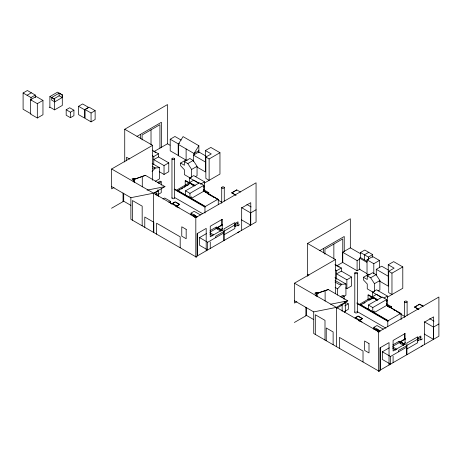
<?xml version="1.0" encoding="UTF-8"?>
<svg xmlns="http://www.w3.org/2000/svg" width="462" height="462" viewBox="0 0 462 462"><rect width="100%" height="100%" fill="white"/><g stroke="black" fill="none" stroke-linecap="round" stroke-linejoin="round"><path stroke-width="0.69" d="M186.111 148.926L186.111 160.129L178.217 155.567L178.217 144.363L183.067 136.613L198.862 145.732L198.862 152.783M198.862 145.732L194.011 153.482L194.011 154.886M152.05 171.494L155.296 168.001L152.246 166.239M337.583 295.103L337.583 288.802L341.759 284.303L335.048 280.428M31 113.825L23.1 109.263L23.1 92.983L27.385 90.506L35.285 95.062L35.285 97.603M27.05 95.259L31.335 92.787M23.1 92.983L31 97.54L35.285 95.062M30.544 99.757L36.186 96.5L42.96 100.404L42.96 114.738L37.318 117.995L30.544 114.085L30.544 99.757L37.318 103.661L42.96 100.404M49.879 107.132L49.879 96.581L57.548 92.152L62.289 94.889L62.289 105.44L54.614 109.869L49.879 107.132L49.197 107.525M62.174 94.953L62.174 97.557L54.73 101.859L51.68 100.098L51.68 97.494L59.13 93.191L62.289 94.889M53.54 99.024L59.13 95.801L62.174 97.557M49.879 96.581L54.73 99.249L54.73 101.859M66.181 109.76L69.681 107.744L73.92 110.193L73.92 115.662L70.426 117.683L66.181 115.234L66.181 109.76L70.426 112.214L73.92 110.193M78.563 106.295L82.629 103.95L88.606 107.403L84.546 109.748L78.563 106.295L78.563 114.634L84.546 118.081L84.546 109.748M85.089 109.54L89.149 107.196L95.132 110.649L95.132 119.508L91.066 121.853L85.089 118.399L85.089 109.54L91.066 112.994L95.132 110.649M124.734 161.971L124.734 129.25L167.498 104.562L167.498 143.78L153.788 151.692M136.971 136.388L161.405 122.28L161.405 147.297M114.045 187.468L111.648 188.854L111.648 168.988L152.604 145.339L152.604 180.278M170.207 139.218L178.326 143.907L178.326 155.503L170.207 150.814L170.207 139.218L174.942 136.481L181.191 140.09M152.518 155.804L153.765 156.526L158.506 153.788L158.506 156.918L168.774 162.843L168.774 171.702L164.033 174.44L159.205 171.65M178.326 143.907L179.516 143.226M158.506 156.918L153.765 159.65L164.033 165.581L168.774 162.843M135.955 178.852L133.2 178.303L132.011 178.985L133.2 179.672L145.438 175.335L164.957 186.608L153.563 193.185L130.885 197.678L111.648 186.573M133.2 179.672L145.438 175.335M198.862 150.681L194.011 153.482L178.217 144.363M193.445 161.475L193.445 155.111L198.862 151.986L206.04 156.127M190.436 178.13L184.419 174.653L184.419 169.791L180.584 165.667L180.584 163.057L186.001 159.933L187.098 160.568M180.584 163.057L184.419 165.275L184.419 161.625L189.836 158.501L193.22 160.453L197.055 166.314L197.055 175.699L195.253 176.738M197.037 167.082L205.405 171.916L205.405 150.554L210.822 147.424L219.964 152.703L219.964 174.07L204.487 183.004M155.296 181.289L159.471 178.881L159.471 167.677L152.148 163.45M184.419 161.625L187.803 163.583L193.22 160.453M111.533 208.264L123.718 201.23L130.89 205.371M157.323 182.675L160.048 181.104L161.238 181.785L161.238 185.187M158.506 183.362L161.238 181.785M219.964 152.703L209.13 158.957L209.13 180.319L205.856 178.43L205.856 157.068L211.273 153.938L205.405 150.554M191.643 177.379L191.643 169.444L197.055 166.314M155.18 192.908L158.478 191.002L158.478 196.373M155.203 194.843L157.011 193.803L157.011 195.836M157.964 194.554L161.238 192.666L161.238 188.588M195.056 185.637L189.639 182.513L189.639 177.957L193.728 175.6L204.562 181.855L204.562 190.309M185.21 185.476L185.21 180.844L185.66 180.584L194.785 185.851M189.639 182.513L193.728 180.151L199.145 183.281M176.524 190.159L188.935 182.992M162.988 199.001L164.709 198.007L170.576 201.392L170.576 203.523M177.876 190.939L177.876 190.546L190.286 183.385L194.554 185.845M178.499 190.581L179.741 189.865M180.977 189.149L182.842 188.074M184.084 187.358L185.326 186.642M186.567 185.92L188.427 184.846M203.829 191.199L191.418 198.365L191.418 196.8L189.951 197.649L185.551 195.108L185.551 190.806L199.428 182.796L203.829 185.337L203.829 191.199L217.816 199.278L217.816 199.665L218.266 199.405L218.266 204.706M168.855 202.385L170.576 201.392M200.473 184.211L204.562 181.855M171.275 204.065L175.225 201.784L179.626 204.325L176.917 206.144M185.551 190.806L189.951 193.347L203.829 185.337M172.043 203.8L173.256 203.101M174.682 202.35L172.517 203.603L176.917 205.89L176.917 207.19M203.39 187.081L204.562 186.405M175.675 206.606L179.626 204.325M203.228 190.332L208.004 193.087L208.789 192.631L208.789 194.358M208.789 193.024L208.004 193.48L208.004 193.087M190.991 215.038L190.991 213.138L194.15 211.313L200.398 214.922M177.876 190.546L205.405 206.445L217.816 199.278M174.191 189.333L204.955 207.092L205.405 206.445M235.505 195.16L231.808 192.764L236.775 189.899L240.471 192.03M231.808 193.024L236.775 189.899M193.099 216.36L194.15 215.754L194.15 214.483M111.648 168.988L195.819 217.579L256.063 182.796L256.063 222.008L195.536 256.959M210.048 230.665L216.297 227.061L222.153 230.44M223.908 232.888L207.663 242.267L207.663 249.954L199.538 245.264L199.538 237.578L206.416 233.61M222.592 224.463L217.14 227.61L221.824 230.319M210.048 232.097L216.297 228.494L216.297 227.061M217.816 229.048L217.816 227.61L222.632 224.832M220.824 229.458L222.632 228.419M241.441 207.577L250.652 212.89L256.063 209.765M223.683 231.393L238.011 223.117M234.852 226.732L238.011 224.907M224.024 234.777L234.852 228.523L234.852 222.597L224.024 228.852L224.024 240.511M307.571 276.184L307.571 243.462L350.329 218.774L350.329 248.007M319.808 250.6L344.236 236.492L344.236 251.501M360.054 269.051L357.103 270.755L342.66 262.416L342.66 252.258L350.329 247.828L360.562 253.73M296.881 301.68L294.485 303.066L294.485 283.2L335.441 259.552L335.441 293.774M336.625 265.904L342.769 262.352L342.769 238.9L324.948 249.197L324.948 254.169M367.255 261.504L360.487 257.6L360.487 252.518L364.772 250.04L372.672 254.602L372.672 257.432M335.354 270.016L336.602 270.738L341.343 268L341.343 271.125L351.605 277.056L351.605 285.914L346.87 288.652L345.663 287.953M368.722 252.321L364.437 254.799L364.437 259.881M366.874 273.533L359.586 269.323L359.586 258.119L360.487 257.6M342.66 252.258L357.103 260.597L359.459 259.234M341.343 271.125L336.602 273.862L346.87 279.793L351.605 277.056M360.487 252.518L368.381 257.074L372.672 254.602M368.26 274.855L367.03 274.145L367.03 259.811L372.672 256.554L379.441 260.464L379.441 267.631M318.792 293.064L316.031 292.515L314.847 293.197L316.031 293.878L328.274 289.547L347.794 300.82L336.4 307.397L313.721 311.89L294.485 300.785M367.03 259.811L373.798 263.721L379.441 260.464M376.282 274.982L376.282 269.323L381.699 266.199L388.276 269.993M373.273 292.342L367.255 288.865L367.255 283.997L363.421 279.874L363.421 277.269L368.838 274.145L369.929 274.774M363.421 277.269L367.255 279.487L367.255 275.837L372.672 272.713L376.056 274.665L379.891 280.526L379.891 289.905L378.089 290.95M379.273 280.948L388.242 286.128L388.242 264.761L393.659 261.636L402.795 266.915L402.795 288.276L387.323 297.21M367.255 275.837L370.639 277.789L376.056 274.665M294.369 322.476L306.554 315.442L313.721 319.583M340.159 296.887L342.885 295.316L344.069 295.998L344.069 299.399M341.886 297.257L344.069 295.998M344.144 296.217L345.934 295.183L345.934 283.98L334.95 277.639M402.795 266.915L391.967 273.169L391.967 294.531L388.692 292.642L388.692 271.275L394.109 268.151L388.242 264.761M374.474 291.591L374.474 283.656L379.891 280.526M341.458 305.128L345.31 302.905L345.31 311.631L344.213 312.266M336.734 308.246L342.151 305.116L342.151 311.29M344.814 305.873L348.313 303.852L348.313 309.326L344.814 311.348M377.893 299.85L372.476 296.725L372.476 292.169L376.565 289.807L387.393 296.061L387.393 304.522M368.047 299.688L368.047 295.051L368.497 294.791L377.621 300.063M372.476 296.725L376.565 294.363L381.375 297.147M359.355 304.366L371.766 297.205M361.954 304.435L360.712 305.151L360.712 304.758L373.123 297.592L377.385 300.057M363.813 303.361L365.055 302.645M369.398 300.133L373.123 297.984L373.123 297.592M386.659 305.411L374.249 312.578L374.249 311.013L372.782 311.862L368.381 309.321L368.381 305.018L382.259 297.008L386.659 299.549L386.659 305.411L400.652 313.49L400.652 313.877L401.103 313.617L401.103 319.577M383.893 298.088L387.393 296.061M355.353 317.816L358.062 315.996L362.462 318.537L359.754 320.357M368.381 305.018L372.782 307.559L386.659 299.549M354.88 318.012L358.062 316.251L362.462 318.792M386.226 301.293L387.393 300.618M358.512 320.819L362.462 318.537M386.659 304.891L390.835 307.299L391.626 306.843L391.626 308.57M391.626 307.236L390.835 307.692L390.835 307.299M373.827 329.25L373.827 327.35L376.986 325.525L383.235 329.129M360.712 304.758L388.242 320.651L400.652 313.49M357.028 303.546L387.791 321.304L388.242 320.651M418.341 309.367L414.645 306.976L419.606 304.106L423.302 306.242M414.645 307.236L417.122 305.804M418.364 305.087L419.606 304.366L422.69 306.144M375.929 330.573L376.986 329.966L376.986 328.696M294.485 283.2L378.649 331.791L438.9 297.008L438.9 336.221L378.366 371.171M392.879 344.877L399.128 341.268L404.4 344.311M406.745 347.101L390.5 356.479L390.5 364.166L382.374 359.476L382.374 351.79L389.247 347.822M405.428 338.675L399.977 341.822L404.66 344.525M392.879 346.309L399.128 342.7L403.817 345.409M400.652 343.971L400.652 341.822L405.469 339.044M403.06 344.017L405.469 342.625M424.278 321.783L433.483 327.102L438.9 323.978M406.52 345.599L420.847 337.329M417.688 340.944L420.847 339.12M406.855 348.989L417.688 342.735L417.688 336.81L406.855 343.064L406.855 354.724M328.274 289.547L317.215 293.197L316.031 293.878L316.031 295.946M147.089 190.148L164.957 186.608M330.613 304.221L347.794 300.82M152.812 168.197L159.471 167.677M345.934 283.98L339.27 284.5L335.002 282.034M205.856 157.068L209.13 158.957M193.445 155.111L205.405 162.018M388.692 271.275L391.967 273.169M167.498 143.78L169.993 145.218M359.586 258.119L366.874 262.329M376.282 269.323L388.242 276.23M124.734 129.25L152.604 145.339M231.808 192.764L236.122 195.253M246.858 204.447L251.155 206.93M152.269 150.19L158.506 153.788M154.013 151.588L155.792 152.616M307.571 243.462L335.441 259.552M51.68 97.494L54.73 99.249M414.645 306.976L418.953 309.465M189.639 177.957L198.666 183.171M429.689 318.659L433.991 321.142M335.106 264.403L341.343 268M335.071 264.772L336.255 265.459M337.445 266.141L339.218 267.169M203.424 189.535L208.789 192.631M193.728 184.708L194.935 185.406M203.228 190.725L218.266 199.405M185.21 180.844L190.286 183.772L190.286 183.385M192.123 184.835L193.347 185.539M208.027 194.017L211.7 196.136M212.924 196.841L214.149 197.551M215.985 198.608L217.816 199.665M218.087 200.081L221.789 202.217M372.476 292.169L382.103 297.73M241.441 219.82L250.652 225.138L250.652 212.89M386.261 303.742L391.626 306.843M386.659 305.278L401.103 313.617M368.047 295.051L374.347 298.689M375.571 299.399L376.796 300.104M387.191 306.11L389.639 307.519M393.924 309.996L395.149 310.701M396.367 311.405L397.591 312.11M398.816 312.82L400.652 313.877M400.918 314.293L405.238 316.788M129.649 159.055L126.524 157.253L126.524 160.857M174.659 189.085L205.405 206.832M424.278 334.032L433.483 339.351L433.483 327.102M234.517 224.746L234.852 224.942M335.141 287.393L337.583 288.802M174.191 197.28L202.495 213.617M308.968 275.15L307.773 274.457L307.773 275.849M356.878 302.933L388.242 321.044M417.348 338.958L417.688 339.154M175.774 202.356L179.626 204.579M133.2 178.303L134.384 178.985L134.384 182.542M217.816 227.61L222.511 230.324M344.675 301.755L348.313 303.852M190.991 213.138L197.239 216.747M154.649 192.44L157.011 193.803M344.126 302.217L345.31 302.905M195.397 216.476L196.65 217.198M215.789 228.199L220.98 231.196M191.36 214.489L193.162 215.529M176.738 206.433L179.175 207.842M357.028 311.492L385.943 328.187M340.985 304.441L342.151 305.116M316.031 292.515L317.215 293.197L317.215 296.754M400.652 341.822L405.347 344.531M209.927 232.761L213.444 234.794M373.827 327.35L380.076 330.954M378.234 330.688L379.481 331.41M355.353 317.561L359.754 320.097L359.754 321.402M374.197 328.696L375.999 329.741M209.927 234.199L212.855 235.886M359.575 320.645L362.012 322.054M392.764 346.974L396.864 349.341M392.764 348.406L395.691 350.098M199.538 237.578L207.663 242.267M382.374 351.79L390.5 356.479M196.662 257.282L130.885 219.306L130.885 197.678M379.498 371.494L313.721 333.518L313.721 311.89M370.639 277.789L374.474 283.656M187.803 163.583L191.643 169.444M433.599 339.281L433.599 316.874L424.514 322.118L424.514 344.525M420.847 340.176L420.847 336.013L418.029 337.635L418.029 340.748M407.109 301.755L407.109 315.303M406.745 354.787L406.745 345.668L398.619 350.358L398.619 351.79M404.556 301.755L404.556 317.44M404.556 333.841L404.556 339.547M399.128 341.268L399.128 342.7M393.093 356.202L393.093 362.67M389.033 365.015L389.033 342.608L379.949 347.851L379.949 370.258M387.791 321.304L387.791 326.605M380.341 347.62L380.341 370.027M378.649 331.791L378.649 371.003M373.798 263.721L373.798 273.752M372.782 307.559L372.782 311.862M368.381 257.074L368.381 259.615M363.022 361.983L363.022 351.039L339.443 337.427L339.443 348.371M357.351 273.03A1.276 0.739 0 0 1 355.434 273.666A1.276 0.739 0 0 1 355.434 272.389A1.276 0.739 0 0 1 357.351 273.03L357.351 312.243M357.103 260.597L357.103 270.755M354.799 273.03L354.799 312.243M346.87 279.793L346.87 288.652M336.602 270.738L336.602 279.314M336.4 307.397L336.4 346.61M333.859 244.052L333.859 258.974M333.125 344.721L333.125 331.953L326.241 327.98L326.241 340.748M325.115 290.592L325.115 301.108M325 340.032L325 320.362L315.298 314.761L315.298 334.43M323.481 248.481L323.481 252.743M316.707 292.648L316.707 296.165M306.554 307.559L306.554 315.442M305.879 307.236L305.879 315.835M250.762 225.075L250.762 202.662L241.678 207.906L241.678 230.319M238.011 225.97L238.011 221.8L235.193 223.429L235.193 226.536M224.272 187.543L224.272 201.091M223.908 240.575L223.908 231.456L215.789 236.146L215.789 237.578M221.72 187.543L221.72 203.228M221.72 219.629L221.72 225.335M210.256 241.99L210.256 248.458M206.196 250.802L206.196 228.395L197.112 233.639L197.112 256.046M204.955 207.092L204.955 213.051M197.511 233.408L197.511 255.815M195.819 217.579L195.819 256.797M189.951 193.347L189.951 197.649M180.192 247.771L180.192 236.827L156.606 223.215L156.606 234.159M174.515 158.818L174.515 198.031M171.962 158.818L171.962 198.031M164.033 165.581L164.033 174.44M159.939 148.14L159.939 124.694L142.111 134.985L142.111 139.957M157.964 189.795L157.964 191.153M153.806 232.542L153.806 222.245L144.779 217.036L144.779 227.327M153.765 156.526L153.765 164.42M153.563 193.185L153.563 232.398M151.022 129.839L151.022 144.762M142.279 176.38L142.279 186.896M142.169 225.82L142.169 206.15L132.467 200.548L132.467 220.218M140.644 134.269L140.644 138.531M133.876 179.141L133.876 181.953M133.2 178.99L133.2 181.733M123.718 193.347L123.718 201.23M123.042 193.024L123.042 201.623M91.066 112.994L91.066 121.853M70.426 112.214L70.426 117.683M59.13 93.191L59.13 95.801M54.614 99.318L54.614 109.869M37.318 103.661L37.318 117.995M31 97.54L31 100.26M356.976 311.723A1.276 0.739 0 0 1 357.051 312.716A1.276 0.739 0 0 1 355.342 312.849A1.276 0.739 0 0 1 354.972 311.873M174.359 197.672A1.276 0.739 0 0 1 173.25 198.775A1.276 0.739 0 0 1 172.147 197.672M239.547 231.416A3.349 1.935 0 0 1 237.607 232.38M239.547 224.642A3.349 1.935 0 0 1 238.392 225.387M195.155 216.765A0.895 0.514 0 0 1 195.484 216.955M194.577 217.406A0.895 0.514 0 0 1 195.12 216.649A0.895 0.514 0 0 1 196.246 217.146A0.895 0.514 0 0 1 195.12 217.648M196.552 217.654A0.895 0.514 0 0 1 196.968 217.071M422.672 345.149A3.349 1.935 0 0 1 421.228 346.373M422.383 338.848A3.349 1.935 0 0 1 421.228 339.599M377.321 331.491A0.895 0.514 0 0 1 378.187 330.844A0.895 0.514 0 0 1 379.048 331.491A0.895 0.514 0 0 1 377.737 331.808M379.475 331.987A0.895 0.514 0 0 1 380.018 331.231M222.216 219.34L210.256 226.247L210.256 236.798L222.216 229.891L222.216 219.34M405.053 333.552L393.093 340.454L393.093 351.01L405.053 344.103L405.053 333.552M186.169 229.337L181.768 226.796L181.768 236.18L186.169 238.721L186.169 229.337M369.005 343.549L364.605 341.008L364.605 350.387L369.005 352.928L369.005 343.549M194.259 216.401A0.895 0.514 0 0 0 195.599 215.956A0.895 0.514 0 0 0 194.259 215.511A0.895 0.514 0 0 0 194.259 216.401M222.095 188.069A1.276 0.739 0 0 0 224.232 187.734A1.276 0.739 0 0 0 222.667 186.833A1.276 0.739 0 0 0 222.095 188.069M172.338 159.338A1.276 0.739 0 0 0 174.474 159.009A1.276 0.739 0 0 0 172.909 158.108A1.276 0.739 0 0 0 172.338 159.338M376.911 330.532A0.895 0.514 0 0 0 378.407 330.301A0.895 0.514 0 0 0 377.31 329.666A0.895 0.514 0 0 0 376.911 330.532M404.926 302.275A1.276 0.739 0 0 0 407.062 301.946A1.276 0.739 0 0 0 405.503 301.045A1.276 0.739 0 0 0 404.926 302.275"/></g></svg>
